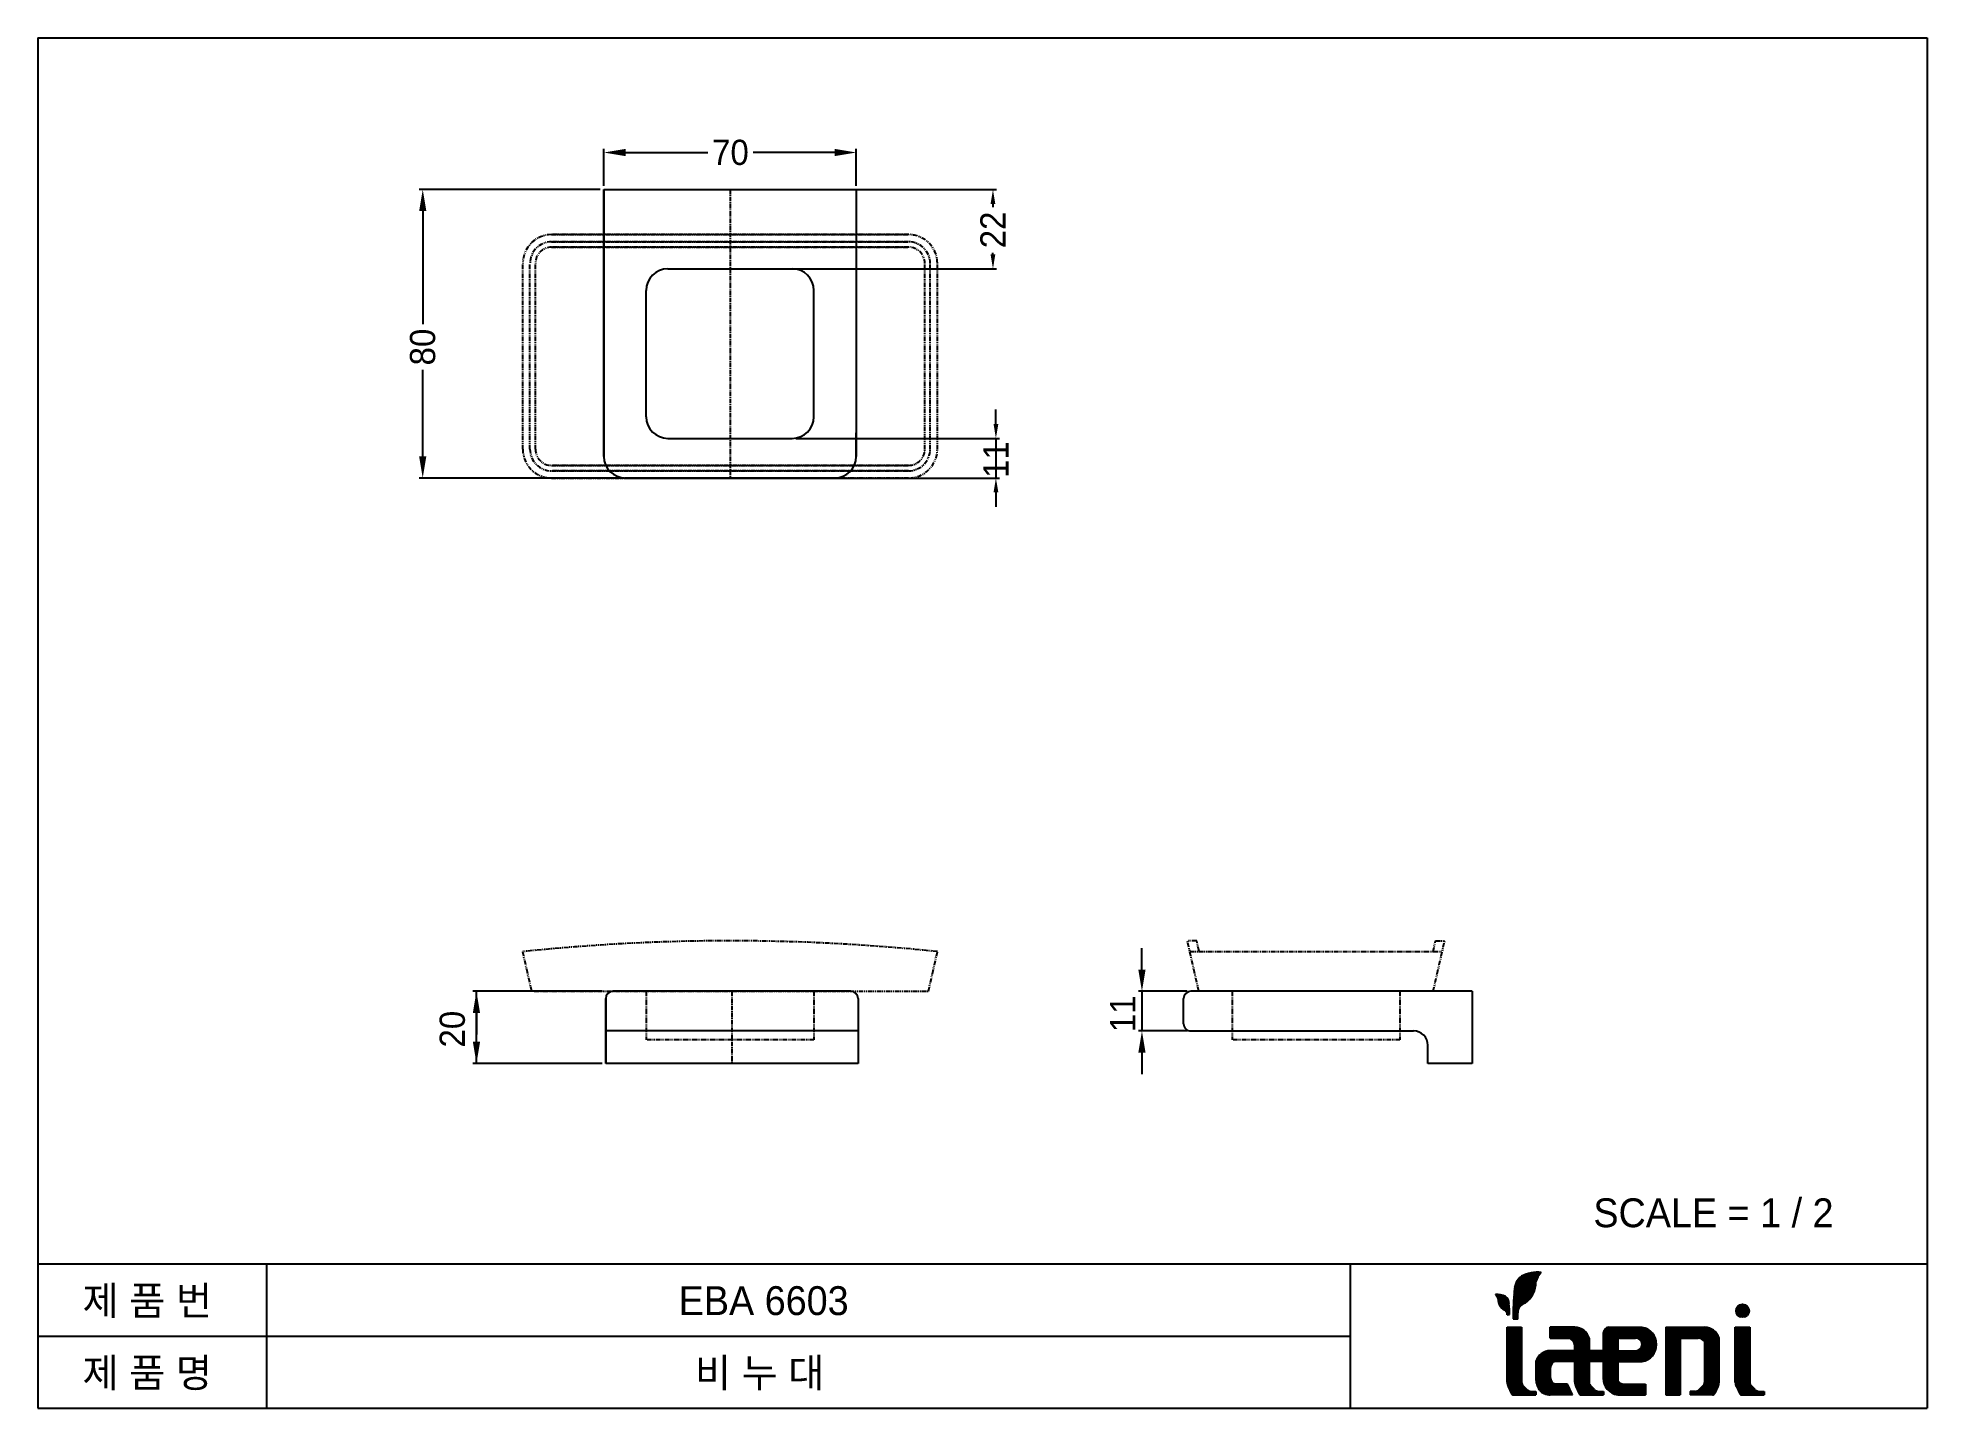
# Model space of a CAD drawing. Extents: x -1670 to -1408, y -23 to 167.
import ezdxf

# ---------------------------------------------------------------- set-up
doc = ezdxf.new("R2010")
doc.units = 0
doc.header["$LTSCALE"] = 0.5
doc.header["$MEASUREMENT"] = 0
doc.linetypes.add('CENTER', pattern=[2, 1.25, -0.25, 0.25, -0.25])
doc.linetypes.add('PHANTOM', pattern=[2.5, 1.25, -0.25, 0.25, -0.25, 0.25, -0.25])
doc.layers.get('0').update_dxf_attribs({"linetype": 'CONTINUOUS'})
doc.layers.get('Defpoints').update_dxf_attribs({"linetype": 'CONTINUOUS'})
for name, color, linetype in [('2', 1, 'CENTER'), ('3', 3, 'PHANTOM'), ('5', 2, 'CONTINUOUS')]:
    doc.layers.add(name, color=color, linetype=linetype)
doc.styles.get("Standard").update_dxf_attribs({"font": ''})
doc.styles.get('Standard').set_extended_font_data('Gulim')
pattern_1 = [(45, (-1676.98802, -209.42008), (-0.1122532, 0.1122532), [])]

msp = doc.modelspace()

# ---------------------------------------------------------------- hatches: boundary and pattern name
h = msp.add_hatch()
h.set_pattern_fill('ANSI31', color=256, scale=0.05, style=0)
h.set_pattern_definition(pattern_1)
h.paths.add_polyline_path([(-1466.78, -7.95, 0.152439), (-1468.15, -7.7, -0.152807), (-1467.78, -8.33, 0.234813), (-1467.03, -9.83, -0.344714), (-1466.51, -10.5), (-1466.2, -10.47, 0.019629), (-1466.28, -8.96, 0.23407)])
h.paths.add_polyline_path([(-1462.54, -5.9, -0.152807), (-1461.79, -4.65, 0.152439), (-1464.54, -5.14, 0.23407), (-1465.54, -7.16, 0.025622), (-1465.7, -11.09), (-1465.06, -11.09), (-1465.06, -10.23, -0.344714), (-1464.03, -8.91, 0.234813)])
h.paths.add_polyline_path([(-1464.54, -12.24), (-1466.54, -12.24), (-1466.54, -19.83, 0.08478), (-1466.38, -20.45), (-1465.95, -21.39, 0.273028), (-1465.63, -21.6), (-1462.54, -21.6), (-1462.54, -21.12), (-1463.26, -21.12, -0.18258), (-1463.73, -20.92), (-1464.29, -20.37, -0.182887), (-1464.54, -19.9)])
h = msp.add_hatch()
h.set_pattern_fill('ANSI31', color=256, scale=0.05, style=0)
h.set_pattern_definition(pattern_1)
h.paths.add_polyline_path([(-1432.99, -9.95, 1), (-1434.79, -9.95, 1)])
h.paths.add_polyline_path([(-1432.89, -12.24), (-1434.89, -12.24), (-1434.89, -19.83, 0.08478), (-1434.73, -20.45), (-1434.3, -21.39, 0.273028), (-1433.98, -21.6), (-1430.89, -21.6), (-1430.89, -21.12), (-1431.56, -21.12, -0.215348), (-1432.11, -20.89), (-1432.64, -20.37, -0.249626), (-1432.89, -19.72)])
h = msp.add_hatch()
h.set_pattern_fill('ANSI31', color=256, scale=0.05, style=0)
h.set_pattern_definition(pattern_1)
h.paths.add_polyline_path([(-1457.16, -14.73), (-1457.16, -15.48), (-1460.54, -15.48, 0.333333), (-1462.54, -16.98), (-1462.54, -19.44, 0.138772), (-1462.06, -20.93, 0.208636), (-1460.54, -21.6), (-1457.47, -21.6), (-1458.15, -20.1), (-1459.85, -20.1, -0.356664), (-1460.54, -19.26), (-1460.54, -17.82, -0.356664), (-1459.85, -16.98), (-1457.16, -16.98), (-1457.16, -19.83, 0.08478), (-1457.01, -20.45), (-1456.57, -21.39, 0.273028), (-1456.25, -21.6), (-1453.16, -21.6), (-1453.16, -21.12), (-1453.83, -21.12, -0.215348), (-1454.39, -20.89), (-1454.91, -20.37, -0.249626), (-1455.16, -19.72), (-1455.16, -16.98), (-1453.2, -16.98), (-1453.2, -19.41, 0.370754), (-1451.2, -21.6), (-1447.35, -21.6), (-1447.35, -20.1), (-1450.42, -20.1, -0.445713), (-1451.2, -19.27), (-1451.2, -16.98), (-1447.82, -16.98, 0.380922), (-1445.82, -14.61, 0.380922), (-1447.82, -12.24), (-1452.45, -12.24, 0.380354), (-1453.2, -13.07), (-1453.2, -15.48), (-1455.16, -15.48), (-1455.16, -13.74, 0.333333), (-1457.16, -12.24), (-1460.54, -12.24), (-1460.54, -13.74), (-1457.95, -13.74, -0.347968)])
h.paths.add_polyline_path([(-1450.89, -13.74), (-1448.72, -13.74, -0.407789), (-1447.82, -14.61, -0.407789), (-1448.72, -15.48), (-1451.2, -15.48), (-1451.2, -14.06, -0.494545)], flags=16)
h = msp.add_hatch()
h.set_pattern_fill('ANSI31', color=256, scale=0.05, style=0)
h.set_pattern_definition(pattern_1)
h.paths.add_polyline_path([(-1442.52, -13.74), (-1440.03, -13.74, -0.272414), (-1439.14, -14.26), (-1439.14, -19.72, -0.249626), (-1439.39, -20.37), (-1439.92, -20.89, -0.215348), (-1440.47, -21.12), (-1441.14, -21.12), (-1441.14, -21.6), (-1438.05, -21.6, 0.273028), (-1437.73, -21.39), (-1437.3, -20.45, 0.08478), (-1437.14, -19.83), (-1437.14, -13.74, 0.333333), (-1439.14, -12.24), (-1444.52, -12.24), (-1444.52, -21.6), (-1442.52, -21.6)])

# ---------------------------------------------------------------- linework, layer by layer
for p, q in [((-1670.28, 166.55), (-1408.28, 166.55)), ((-1670.28, 166.55), (-1670.28, -23.45)), ((-1408.28, 166.55), (-1408.28, -23.45)), ((-1559.78, 105.51), (-1588.78, 105.51)), ((-1471.39, 34.35), (-1510.39, 34.35)), ((-1670.28, -3.45), (-1408.28, -3.45)), ((-1638.55, -3.45), (-1638.55, -23.45)), ((-1488.28, -3.45), (-1488.28, -23.45)), ((-1466.51, -10.5), (-1466.2, -10.47)), ((-1465.06, -11.09), (-1465.06, -10.23)), ((-1466.54, -12.24), (-1464.54, -12.24)), ((-1466.54, -12.24), (-1464.54, -12.24)), ((-1466.54, -12.24), (-1465.54, -12.24)), ((-1466.54, -12.24), (-1465.54, -12.24)), ((-1466.54, -19.83), (-1466.54, -12.24)), ((-1465.06, -11.09), (-1465.7, -11.09)), ((-1464.54, -12.24), (-1464.54, -19.9)), ((-1457.16, -12.24), (-1460.54, -12.24)), ((-1457.9, -12.24), (-1460.54, -12.24)), ((-1460.54, -13.74), (-1460.54, -12.24)), ((-1457.9, -12.24), (-1459.16, -12.24)), ((-1453.2, -13.07), (-1453.2, -15.48)), ((-1452.45, -12.24), (-1447.82, -12.24)), ((-1452.45, -12.24), (-1451.2, -12.24)), ((-1444.52, -12.24), (-1439.14, -12.24)), ((-1444.52, -12.24), (-1444.52, -21.6)), ((-1444.52, -12.24), (-1442.52, -12.24)), ((-1434.89, -19.83), (-1434.89, -12.24)), ((-1434.89, -12.24), (-1432.89, -12.24)), ((-1434.89, -12.24), (-1432.89, -12.24)), ((-1434.89, -12.24), (-1433.89, -12.24)), ((-1432.89, -12.24), (-1432.89, -19.9)), ((-1670.28, -13.45), (-1488.28, -13.45)), ((-1457.95, -13.74), (-1460.54, -13.74)), ((-1460.54, -13.74), (-1457.95, -13.74)), ((-1457.16, -15.48), (-1460.54, -15.48)), ((-1459.16, -15.48), (-1460.54, -15.48)), ((-1457.16, -15.48), (-1457.16, -14.73)), ((-1457.16, -14.73), (-1457.16, -15.48)), ((-1457.16, -14.73), (-1457.16, -15.48)), ((-1455.16, -13.74), (-1455.16, -15.48)), ((-1453.2, -15.48), (-1455.16, -15.48)), ((-1451.2, -13.97), (-1451.2, -15.48)), ((-1451.2, -15.48), (-1448.71, -15.48)), ((-1450.95, -13.74), (-1448.71, -13.74)), ((-1445.82, -14.62), (-1445.82, -14.6)), ((-1442.52, -13.74), (-1442.52, -21.6)), ((-1442.52, -13.74), (-1440.03, -13.74)), ((-1439.14, -14.26), (-1439.14, -19.9)), ((-1437.14, -19.83), (-1437.14, -13.74)), ((-1462.54, -16.98), (-1462.54, -19.26)), ((-1460.54, -17.82), (-1460.54, -19.26)), ((-1457.16, -16.98), (-1459.85, -16.98)), ((-1457.16, -16.98), (-1459.85, -16.98)), ((-1457.16, -19.83), (-1457.16, -16.98)), ((-1453.2, -16.98), (-1455.16, -16.98)), ((-1455.16, -16.98), (-1455.16, -19.9)), ((-1453.2, -16.98), (-1453.2, -19.27)), ((-1451.2, -16.98), (-1451.2, -19.27)), ((-1451.2, -16.98), (-1447.82, -16.98)), ((-1466.38, -20.45), (-1465.96, -21.37)), ((-1463.73, -20.92), (-1464.29, -20.37)), ((-1458.15, -20.1), (-1459.85, -20.1)), ((-1457.47, -21.6), (-1458.15, -20.1)), ((-1458.14, -20.12), (-1458.15, -20.12)), ((-1457.01, -20.45), (-1456.58, -21.37)), ((-1454.36, -20.92), (-1454.91, -20.37)), ((-1450.42, -20.1), (-1447.35, -20.1)), ((-1447.35, -20.1), (-1447.35, -21.6)), ((-1439.95, -20.92), (-1439.39, -20.37)), ((-1437.3, -20.45), (-1437.72, -21.37)), ((-1434.73, -20.45), (-1434.31, -21.37)), ((-1432.09, -20.92), (-1432.64, -20.37)), ((-1670.28, -23.45), (-1408.28, -23.45)), ((-1465.63, -21.6), (-1462.54, -21.6)), ((-1463.26, -21.12), (-1462.54, -21.12)), ((-1462.54, -21.12), (-1462.54, -21.6)), ((-1457.47, -21.6), (-1460.54, -21.6)), ((-1457.47, -21.58), (-1457.47, -21.6)), ((-1456.25, -21.6), (-1453.16, -21.6)), ((-1453.88, -21.12), (-1453.16, -21.12)), ((-1453.16, -21.12), (-1453.16, -21.6)), ((-1451.2, -21.6), (-1447.35, -21.6)), ((-1444.52, -21.6), (-1442.52, -21.6)), ((-1440.42, -21.12), (-1441.14, -21.12)), ((-1441.14, -21.12), (-1441.14, -21.6)), ((-1438.05, -21.6), (-1441.14, -21.6)), ((-1433.98, -21.6), (-1430.89, -21.6)), ((-1431.61, -21.12), (-1430.89, -21.12)), ((-1430.89, -21.12), (-1430.89, -21.6))]:
    msp.add_line(p, q)
msp.add_circle((-1433.89, -9.95), 0.9)
for centre, radius, start, end in [((-1588.78, 108.51), 3, 180, 270), ((-1463, -7.16), 2.53, 127.3039, 180), ((-1462.37, -9.29), 4.68, 82.9714, 117.641), ((-1460.16, -6.46), 2.44, 132.0812, 166.8332), ((-1467.86, -10.03), 2.34, 62.359, 97.0286), ((-1468.97, -8.61), 1.22, 13.1668, 47.9188), ((-1427.27, -10.72), 38.43, 174.6743, 180.5452), ((-1466.3, -5.9), 3.77, 307.1425, 0), ((-1465.89, -8.33), 1.88, 180, 232.8575), ((-1467.19, -10.5), 0.682, 0, 76.0792), ((-1467.54, -8.96), 1.27, 0, 52.6961), ((-1485.41, -10.74), 19.22, 0.8275, 5.3257), ((-1463.7, -10.23), 1.36, 103.9208, 180), ((-1457.16, -14.32), 2.08, 16.2602, 90), ((-1452.35, -13.07), 0.841, 96.702, 180), ((-1448.15, -14.55), 2.33, 358.7527, 81.8382), ((-1439.14, -14.32), 2.08, 16.2602, 90), ((-1460.54, -17.56), 2.08, 90, 163.7398), ((-1458.18, -14.73), 1.02, 0, 76.745), ((-1450.92, -14.01), 0.279, 96.7202, 171.4623), ((-1448.71, -14.63), 0.897, 1.5827, 89.6769), ((-1448.71, -14.58), 0.897, 270.3231, 358.4173), ((-1448.15, -14.67), 2.33, 278.1618, 1.2473), ((-1440.03, -14.76), 1.02, 29.0464, 90), ((-1459.68, -17.82), 0.854, 101.4821, 180), ((-1464.64, -19.69), 1.9, 184.1941, 203.5778), ((-1463.8, -19.81), 0.739, 187.304, 228.7604), ((-1463.24, -20.4), 0.724, 226.6491, 268.0374), ((-1459.67, -19.35), 2.87, 178.1832, 213.4192), ((-1460.54, -19.52), 2.08, 222.8604, 270), ((-1459.68, -19.26), 0.854, 180, 258.5179), ((-1455.27, -19.69), 1.9, 184.1941, 203.5778), ((-1454.43, -19.81), 0.739, 187.304, 228.7604), ((-1453.86, -20.4), 0.724, 226.6491, 268.0374), ((-1450.92, -19.34), 2.28, 178.3223, 263.0475), ((-1450.44, -19.34), 0.762, 175.1089, 271.2015), ((-1440.44, -20.4), 0.724, 271.9626, 313.3509), ((-1439.88, -19.81), 0.739, 311.2396, 352.696), ((-1439.04, -19.69), 1.9, 336.4222, 355.8059), ((-1433, -19.69), 1.9, 184.1941, 203.5778), ((-1432.16, -19.81), 0.739, 187.304, 228.7604), ((-1431.59, -20.4), 0.724, 226.6491, 268.0374), ((-1465.61, -21.22), 0.38, 203.7602, 266.9185), ((-1456.23, -21.22), 0.38, 203.7602, 266.9185), ((-1438.07, -21.22), 0.38, 273.0815, 336.2398), ((-1433.96, -21.22), 0.38, 203.7602, 266.9185)]:
    msp.add_arc(centre, radius, start, end)
at = {"layer": '2'}
for p, q in [((-1574.28, 145.51), (-1574.28, 105.51)), ((-1574.03, 34.35), (-1574.03, 24.35))]:
    msp.add_line(p, q, dxfattribs=at)
at = {"layer": '3'}
for p, q in [((-1599.03, 139.26), (-1549.53, 139.26)), ((-1549.53, 139.26), (-1599.03, 139.26)), ((-1549.53, 139.26), (-1599.03, 139.26)), ((-1599.03, 139.26), (-1549.53, 139.26)), ((-1599.03, 138.26), (-1549.53, 138.26)), ((-1549.53, 138.26), (-1599.03, 138.26)), ((-1549.53, 138.26), (-1599.03, 138.26)), ((-1599.03, 138.26), (-1549.53, 138.26)), ((-1599.03, 137.51), (-1549.53, 137.51)), ((-1549.53, 137.51), (-1599.03, 137.51)), ((-1549.53, 137.51), (-1599.03, 137.51)), ((-1599.03, 137.51), (-1549.53, 137.51)), ((-1603.03, 109.51), (-1603.03, 135.26)), ((-1602.03, 109.51), (-1602.03, 135.26)), ((-1601.28, 109.51), (-1601.28, 135.26)), ((-1547.28, 109.51), (-1547.28, 135.26)), ((-1546.53, 109.51), (-1546.53, 135.26)), ((-1545.53, 109.51), (-1545.53, 135.26)), ((-1599.03, 107.26), (-1549.53, 107.26)), ((-1549.53, 107.26), (-1599.03, 107.26)), ((-1549.53, 107.26), (-1599.03, 107.26)), ((-1599.03, 107.26), (-1549.53, 107.26)), ((-1599.03, 106.51), (-1549.53, 106.51)), ((-1549.53, 106.51), (-1599.03, 106.51)), ((-1549.53, 106.51), (-1599.03, 106.51)), ((-1599.03, 106.51), (-1549.53, 106.51)), ((-1599.03, 105.51), (-1549.53, 105.51)), ((-1549.53, 105.51), (-1599.03, 105.51)), ((-1549.53, 105.51), (-1599.03, 105.51)), ((-1599.03, 105.51), (-1549.53, 105.51)), ((-1601.78, 34.35), (-1603.03, 39.85)), ((-1546.78, 34.35), (-1545.53, 39.85)), ((-1509.27, 34.35), (-1510.86, 41.35)), ((-1509.58, 41.35), (-1510.86, 41.35)), ((-1510.52, 39.85), (-1475.52, 39.85)), ((-1509.24, 39.85), (-1509.58, 41.35)), ((-1476.8, 39.85), (-1476.46, 41.35)), ((-1476.77, 34.35), (-1475.18, 41.35)), ((-1476.46, 41.35), (-1475.18, 41.35)), ((-1601.43, 34.35), (-1546.78, 34.35)), ((-1585.91, 34.35), (-1585.91, 27.6)), ((-1562.66, 34.35), (-1562.66, 27.6)), ((-1476.77, 34.35), (-1509.27, 34.35)), ((-1504.65, 34.35), (-1504.65, 27.6)), ((-1481.4, 34.35), (-1481.4, 27.6)), ((-1562.66, 27.6), (-1585.91, 27.6)), ((-1481.4, 27.6), (-1504.65, 27.6))]:
    msp.add_line(p, q, dxfattribs=at)
for centre, radius, start, end in [((-1599.03, 135.26), 4, 90, 180), ((-1549.53, 135.26), 4, 0, 90), ((-1599.03, 135.26), 3, 90, 180), ((-1599.03, 135.26), 2.25, 90, 180), ((-1549.53, 135.26), 3, 0, 90), ((-1549.53, 135.26), 2.25, 0, 90), ((-1599.03, 109.51), 4, 180, 270), ((-1599.03, 109.51), 3, 180, 270), ((-1599.03, 109.51), 2.25, 180, 270), ((-1549.53, 109.51), 4, 270, 0), ((-1549.53, 109.51), 3, 270, 0), ((-1549.53, 109.51), 2.25, 270, 0), ((-1574.28, -234.92), 276.27, 84.0267, 95.9733)]:
    msp.add_arc(centre, radius, start, end, dxfattribs=at)
at = {"layer": '5', "color": 1}
for p, q in [((-1591.78, 146.01), (-1591.78, 151.14)), ((-1588.78, 150.64), (-1577.36, 150.64)), ((-1559.78, 150.64), (-1571.1, 150.64)), ((-1556.78, 146.01), (-1556.78, 151.14)), ((-1592.28, 145.51), (-1617.4, 145.51)), ((-1556.78, 145.51), (-1537.33, 145.51)), ((-1616.9, 142.51), (-1616.9, 126.84)), ((-1537.83, 143.51), (-1537.83, 143.06)), ((-1537.83, 136.51), (-1537.83, 136.75)), ((-1565.66, 134.51), (-1537.33, 134.51)), ((-1616.9, 108.51), (-1616.9, 120.5)), ((-1537.42, 113.01), (-1537.42, 115.01)), ((-1565.16, 111.01), (-1536.92, 111.01)), ((-1537.42, 111.01), (-1537.42, 105.51)), ((-1589.28, 105.51), (-1617.4, 105.51)), ((-1565.16, 105.51), (-1536.92, 105.51)), ((-1537.42, 103.51), (-1537.42, 101.51)), ((-1517.17, 37.35), (-1517.17, 40.35)), ((-1592.03, 34.35), (-1609.95, 34.35)), ((-1609.45, 24.35), (-1609.45, 34.35)), ((-1510.89, 34.35), (-1517.67, 34.35)), ((-1517.17, 34.35), (-1517.17, 28.86)), ((-1609.45, 31.35), (-1609.45, 28.35)), ((-1609.45, 27.35), (-1609.45, 30.35)), ((-1510.89, 28.86), (-1517.67, 28.86)), ((-1592.03, 24.35), (-1609.95, 24.35)), ((-1517.17, 25.86), (-1517.17, 22.86))]:
    msp.add_line(p, q, dxfattribs=at)
for points in [[(-1588.78, 151.14), (-1588.78, 150.14), (-1591.78, 150.64)], [(-1559.78, 151.14), (-1559.78, 150.14), (-1556.78, 150.64)], [(-1617.4, 142.51), (-1616.4, 142.51), (-1616.9, 145.51)], [(-1538.16, 143.51), (-1537.5, 143.51), (-1537.83, 145.51)], [(-1538.16, 136.51), (-1537.5, 136.51), (-1537.83, 134.51)], [(-1537.75, 113.01), (-1537.08, 113.01), (-1537.42, 111.01)], [(-1617.4, 108.51), (-1616.4, 108.51), (-1616.9, 105.51)], [(-1537.75, 103.51), (-1537.08, 103.51), (-1537.42, 105.51)], [(-1517.67, 37.35), (-1516.67, 37.35), (-1517.17, 34.35)], [(-1608.95, 31.35), (-1609.95, 31.35), (-1609.45, 34.35)], [(-1517.67, 25.86), (-1516.67, 25.86), (-1517.17, 28.86)], [(-1608.95, 27.35), (-1609.95, 27.35), (-1609.45, 24.35)]]:
    msp.add_solid(points, dxfattribs=at)
at = {"layer": 'Defpoints'}
for p, q in [((-1591.78, 108.51), (-1591.78, 145.51)), ((-1591.78, 145.51), (-1556.78, 145.51)), ((-1591.78, 145.51), (-1591.78, 108.51)), ((-1556.78, 145.51), (-1556.78, 108.51)), ((-1582.91, 134.51), (-1565.66, 134.51)), ((-1585.91, 114.01), (-1585.91, 131.51)), ((-1562.66, 114.01), (-1562.66, 131.51)), ((-1582.91, 111.01), (-1565.66, 111.01)), ((-1556.78, 108.51), (-1556.78, 111.78)), ((-1588.78, 105.51), (-1559.78, 105.51)), ((-1557.53, 34.35), (-1590.53, 34.35)), ((-1471.39, 34.35), (-1471.39, 24.35)), ((-1591.53, 33.35), (-1591.53, 24.35)), ((-1591.53, 24.35), (-1591.53, 33.35)), ((-1556.53, 33.35), (-1556.53, 24.35)), ((-1556.53, 33.35), (-1556.53, 24.35)), ((-1511.39, 29.86), (-1511.39, 33.35)), ((-1556.53, 28.86), (-1591.53, 28.86)), ((-1510.39, 28.86), (-1479.51, 28.86)), ((-1477.51, 24.35), (-1477.51, 26.86)), ((-1556.53, 24.35), (-1591.53, 24.35)), ((-1477.51, 25.67), (-1477.51, 25.86)), ((-1471.39, 24.35), (-1477.51, 24.35))]:
    msp.add_line(p, q, dxfattribs=at)
for centre, radius, start, end in [((-1582.91, 131.51), 3, 90, 180), ((-1565.66, 131.51), 3, 0, 90), ((-1582.91, 114.01), 3, 180, 270), ((-1565.66, 114.01), 3, 270, 0), ((-1559.78, 108.51), 3, 270, 0), ((-1590.53, 33.35), 1, 90, 180), ((-1557.53, 33.35), 1, 360, 90), ((-1510.39, 33.35), 1, 90, 180), ((-1510.39, 29.86), 1, 180, 270.3114), ((-1479.51, 26.86), 2, 0, 90)]:
    msp.add_arc(centre, radius, start, end, dxfattribs=at)

# ---------------------------------------------------------------- texts
at = {"layer": '5', "color": 7}
for s, p in [('SCALE = 1 / 2', (-1454.57, 1.64)), ('제 품 번', (-1664.08, -10.54)), ('         EBA 6603', (-1594.49, -10.54)), ('제 품 명', (-1664.08, -20.54)), ('          비 누 대', (-1593.7, -20.54))]:
    msp.add_text(s, height=4, dxfattribs=at).set_placement(p)
at = {"layer": '5', "color": 7, "insert": (-1574.23, 150.64), "char_height": 3.5, "attachment_point": 5}
msp.add_mtext('70', dxfattribs=at)
at = {"layer": '5', "color": 7, "char_height": 3.5, "attachment_point": 5, "rotation": 90}
for s, insert in [('22', (-1537.83, 139.91)), ('80', (-1616.9, 123.67)), ('11', (-1537.42, 108.06)), ('20', (-1612.78, 29.1)), ('11', (-1519.83, 31.23))]:
    msp.add_mtext(s, dxfattribs=dict(at, insert=insert))

doc.saveas('drawing.dxf')
